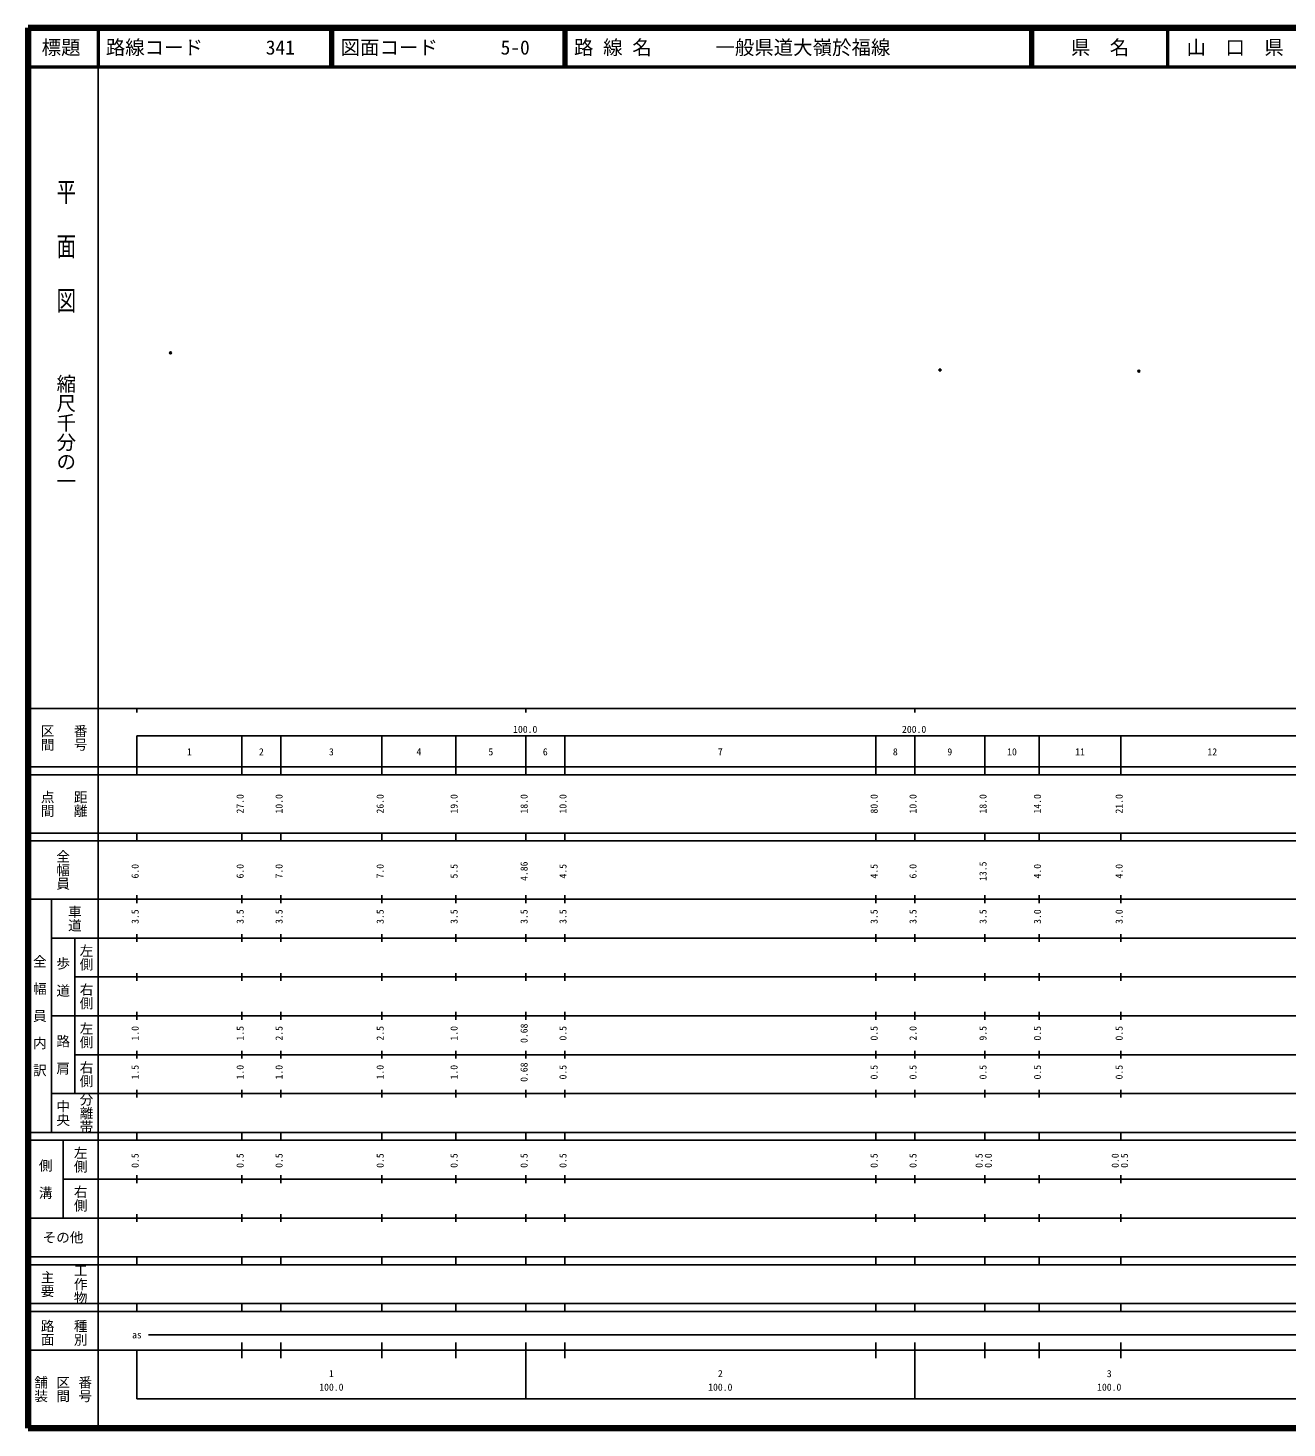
# Model space of a CAD drawing. Units: millimetres on the paper. Extents: x 40 to 680, y 20 to 380.
# Drawn here: x 40 to 363.7, y 20 to 380 of the extents above; entities that cross this region are included whole.
import ezdxf
from ezdxf.enums import TextEntityAlignment as Align

# ---------------------------------------------------------------- set-up
doc = ezdxf.new("R2010")
doc.units = ezdxf.units.MM
doc.header["$PDMODE"] = 32
doc.header["$PDSIZE"] = 0.5
doc.layers.add('M-OTRS', color=6, linetype='Continuous')
doc.layers.add('M-TTL-TXT', color=7, linetype='Continuous')
for name, color, linetype, lineweight in [('M-TTL', 2, 'Continuous', 140), ('M-TTL-BAND', 7, 'Continuous', 25), ('M-TTL-LINE', 7, 'Continuous', 50)]:
    doc.layers.add(name, color=color, linetype=linetype, lineweight=lineweight)
doc.styles.add('@ＭＳ ゴシック', font='')
doc.styles.add('ＭＳ ゴシック', font='')
doc.styles.get('@ＭＳ ゴシック').set_extended_font_data('@MS Gothic')
doc.styles.get('ＭＳ ゴシック').set_extended_font_data('MS Gothic')

msp = doc.modelspace()

# ---------------------------------------------------------------- linework, layer by layer
at = {"layer": 'M-OTRS'}
for p in [(76.673, 296.437), (274.495, 292.061), (325.623, 291.766)]:
    msp.add_point(p, dxfattribs=at)
at = {"layer": 'M-TTL'}
for p, q in [((40, 380), (40, 20)), ((680, 380), (40, 380)), ((40, 20), (680, 20))]:
    msp.add_line(p, q, dxfattribs=at)
at = {"layer": 'M-TTL-BAND'}
for p, q in [((58, 370), (58, 20)), ((40, 205), (579, 205)), ((68, 205), (68, 204)), ((168, 205), (168, 204)), ((268, 205), (268, 204)), ((68, 198), (579, 198)), ((68, 198), (68, 188)), ((95, 188), (95, 198)), ((105, 188), (105, 198)), ((131, 188), (131, 198)), ((150, 188), (150, 198)), ((168, 188), (168, 198)), ((178, 188), (178, 198)), ((258, 188), (258, 198)), ((268, 188), (268, 198)), ((286, 188), (286, 198)), ((300, 188), (300, 198)), ((321, 188), (321, 198)), ((40, 190), (579, 190)), ((40, 188), (579, 188)), ((40, 173), (579, 173)), ((68, 171), (68, 173)), ((95, 171), (95, 173)), ((105, 171), (105, 173)), ((131, 171), (131, 173)), ((150, 171), (150, 173)), ((168, 171), (168, 173)), ((178, 171), (178, 173)), ((258, 171), (258, 173)), ((268, 171), (268, 173)), ((286, 171), (286, 173)), ((300, 171), (300, 173)), ((321, 171), (321, 173)), ((40, 171), (579, 171)), ((40, 156), (579, 156)), ((46, 96), (46, 156)), ((68, 155), (68, 157)), ((95, 155), (95, 157)), ((105, 155), (105, 157)), ((131, 155), (131, 157)), ((150, 155), (150, 157)), ((168, 155), (168, 157)), ((178, 155), (178, 157)), ((258, 155), (258, 157)), ((268, 155), (268, 157)), ((286, 155), (286, 157)), ((300, 155), (300, 157)), ((321, 155), (321, 157)), ((46, 146), (579, 146)), ((52, 146), (52, 106)), ((68, 145), (68, 147)), ((95, 145), (95, 147)), ((105, 145), (105, 147)), ((131, 145), (131, 147)), ((150, 145), (150, 147)), ((168, 145), (168, 147)), ((178, 145), (178, 147)), ((258, 145), (258, 147)), ((268, 145), (268, 147)), ((286, 145), (286, 147)), ((300, 145), (300, 147)), ((321, 145), (321, 147)), ((68, 135), (68, 137)), ((95, 135), (95, 137)), ((105, 135), (105, 137)), ((131, 135), (131, 137)), ((150, 135), (150, 137)), ((168, 135), (168, 137)), ((178, 135), (178, 137)), ((258, 135), (258, 137)), ((268, 135), (268, 137)), ((286, 135), (286, 137)), ((300, 135), (300, 137)), ((321, 135), (321, 137)), ((52, 136), (579, 136)), ((46, 126), (579, 126)), ((68, 125), (68, 127)), ((95, 125), (95, 127)), ((105, 125), (105, 127)), ((131, 125), (131, 127)), ((150, 125), (150, 127)), ((168, 125), (168, 127)), ((178, 125), (178, 127)), ((258, 125), (258, 127)), ((268, 125), (268, 127)), ((286, 125), (286, 127)), ((300, 125), (300, 127)), ((321, 125), (321, 127)), ((52, 116), (579, 116)), ((68, 115), (68, 117)), ((95, 115), (95, 117)), ((105, 115), (105, 117)), ((131, 115), (131, 117)), ((150, 115), (150, 117)), ((168, 115), (168, 117)), ((178, 115), (178, 117)), ((258, 115), (258, 117)), ((268, 115), (268, 117)), ((286, 115), (286, 117)), ((300, 115), (300, 117)), ((321, 115), (321, 117)), ((46, 106), (579, 106)), ((68, 105), (68, 107)), ((95, 105), (95, 107)), ((105, 105), (105, 107)), ((131, 105), (131, 107)), ((150, 105), (150, 107)), ((168, 105), (168, 107)), ((178, 105), (178, 107)), ((258, 105), (258, 107)), ((268, 105), (268, 107)), ((286, 105), (286, 107)), ((300, 105), (300, 107)), ((321, 105), (321, 107)), ((40, 96), (579, 96)), ((40, 94), (579, 94)), ((49, 94), (49, 74)), ((68, 94), (68, 96)), ((95, 94), (95, 96)), ((105, 94), (105, 96)), ((131, 94), (131, 96)), ((150, 94), (150, 96)), ((168, 94), (168, 96)), ((178, 94), (178, 96)), ((258, 94), (258, 96)), ((268, 94), (268, 96)), ((286, 94), (286, 96)), ((300, 94), (300, 96)), ((321, 94), (321, 96)), ((49, 84), (579, 84)), ((68, 83), (68, 85)), ((95, 83), (95, 85)), ((105, 83), (105, 85)), ((131, 83), (131, 85)), ((150, 83), (150, 85)), ((168, 83), (168, 85)), ((178, 83), (178, 85)), ((258, 83), (258, 85)), ((268, 83), (268, 85)), ((286, 83), (286, 85)), ((300, 83), (300, 85)), ((321, 83), (321, 85)), ((40, 74), (579, 74)), ((68, 73), (68, 75)), ((95, 73), (95, 75)), ((105, 73), (105, 75)), ((131, 73), (131, 75)), ((150, 73), (150, 75)), ((168, 73), (168, 75)), ((178, 73), (178, 75)), ((258, 73), (258, 75)), ((268, 73), (268, 75)), ((286, 73), (286, 75)), ((300, 73), (300, 75)), ((321, 73), (321, 75)), ((40, 64), (579, 64)), ((40, 62), (579, 62)), ((68, 62), (68, 64)), ((95, 62), (95, 64)), ((105, 62), (105, 64)), ((131, 62), (131, 64)), ((150, 62), (150, 64)), ((168, 62), (168, 64)), ((178, 62), (178, 64)), ((258, 62), (258, 64)), ((268, 62), (268, 64)), ((286, 62), (286, 64)), ((300, 62), (300, 64)), ((321, 62), (321, 64)), ((40, 52), (579, 52)), ((68, 50), (68, 52)), ((95, 50), (95, 52)), ((105, 50), (105, 52)), ((131, 50), (131, 52)), ((150, 50), (150, 52)), ((168, 50), (168, 52)), ((178, 50), (178, 52)), ((258, 50), (258, 52)), ((268, 50), (268, 52)), ((286, 50), (286, 52)), ((300, 50), (300, 52)), ((321, 50), (321, 52)), ((40, 50), (579, 50)), ((71, 44), (565, 44)), ((40, 40), (579, 40)), ((68, 40), (68, 27.5)), ((95, 38), (95, 42)), ((105, 38), (105, 42)), ((131, 38), (131, 42)), ((150, 38), (150, 42)), ((168, 27.5), (168, 42)), ((178, 38), (178, 42)), ((258, 38), (258, 42)), ((268, 27.5), (268, 42)), ((286, 38), (286, 42)), ((300, 38), (300, 42)), ((321, 38), (321, 42)), ((68, 27.5), (579, 27.5))]:
    msp.add_line(p, q, dxfattribs=at)
at = {"layer": 'M-TTL-LINE'}
for p, q in [((58, 380), (58, 370)), ((117.75, 380), (117.75, 370)), ((118.25, 380), (118.25, 370)), ((177.75, 380), (177.75, 370)), ((178.25, 380), (178.25, 370)), ((297.75, 380), (297.75, 370)), ((298.25, 380), (298.25, 370)), ((333, 380), (333, 370)), ((40, 370), (680, 370))]:
    msp.add_line(p, q, dxfattribs=at)

# ---------------------------------------------------------------- texts
at = {"layer": 'M-TTL-BAND', "style": '@ＭＳ ゴシック', "width": 1.4}
msp.add_text('平  面  図', height=3.666, rotation=270, dxfattribs=at).set_placement((49.777, 306.475), align=Align.MIDDLE_RIGHT)
at = {"layer": 'M-TTL-BAND', "style": '@ＭＳ ゴシック'}
msp.add_text('縮尺千分の一', height=3.666, rotation=270, dxfattribs=at).set_placement((49.777, 261.03), align=Align.MIDDLE_RIGHT)
for s, p in [('区間', (45, 197.5)), ('番号', (53.5, 197.5)), ('点間', (45, 180.5)), ('距離', (53.5, 180.5)), ('全幅員', (49, 163.5)), ('車道', (52, 151)), ('左側', (55, 141)), ('全\u3000幅\u3000員\u3000内\u3000訳', (43, 126)), ('歩\u3000道', (49, 136)), ('右側', (55, 131)), ('左側', (55, 121)), ('路\u3000肩', (49, 116)), ('右側', (55, 111)), ('分離帯', (55, 101)), ('中央', (49, 101)), ('左側', (53.5, 89)), ('側\u3000溝', (44.5, 84)), ('右側', (53.5, 79)), ('工作物', (53.5, 57)), ('主要', (45, 57)), ('路面', (45, 44.5)), ('種別', (53.5, 44.5)), ('舗装', (43.333, 30)), ('区間', (49, 30)), ('番号', (54.667, 30))]:
    msp.add_text(s, height=2.566, rotation=270, dxfattribs=at).set_placement(p, align=Align.MIDDLE_CENTER)
at = {"layer": 'M-TTL-BAND', "style": 'ＭＳ ゴシック'}
for s, p in [('100.0', (167.844, 198.195)), ('200.0', (267.844, 198.195)), ('1', (81.5, 192.405)), ('2', (100, 192.405)), ('3', (118, 192.405)), ('4', (140.5, 192.405)), ('5', (159, 192.405)), ('6', (173, 192.405)), ('7', (218, 192.405)), ('8', (263, 192.405)), ('9', (277, 192.405)), ('10', (293, 192.405)), ('11', (310.5, 192.405)), ('12', (344.5, 192.405)), ('as', (68, 42.5)), ('1', (118, 32.523)), ('2', (218, 32.523)), ('3', (318, 32.523)), ('100.0', (118, 29.033)), ('100.0', (218, 29.033)), ('100.0', (318, 29.033))]:
    msp.add_text(s, height=1.833, dxfattribs=at).set_placement(p, align=Align.BOTTOM_CENTER)
for s, p in [('27.0', (96, 180.5)), ('10.0', (106, 180.5)), ('26.0', (132, 180.5)), ('19.0', (151, 180.5)), ('18.0', (169, 180.5)), ('10.0', (179, 180.5)), ('80.0', (259, 180.5)), ('10.0', (269, 180.5)), ('18.0', (287, 180.5)), ('14.0', (301, 180.5)), ('21.0', (322, 180.5)), ('6.0', (69, 163.174)), ('6.0', (96, 163.174)), ('7.0', (106, 163.174)), ('7.0', (132, 163.174)), ('5.5', (151, 163.174)), ('4.86', (169, 163.174)), ('4.5', (179, 163.174)), ('4.5', (259, 163.174)), ('6.0', (269, 163.174)), ('13.5', (287, 163.174)), ('4.0', (301, 163.174)), ('4.0', (322, 163.174)), ('3.5', (69, 151.5)), ('3.5', (96, 151.5)), ('3.5', (106, 151.5)), ('3.5', (132, 151.5)), ('3.5', (151, 151.5)), ('3.5', (169, 151.5)), ('3.5', (179, 151.5)), ('3.5', (259, 151.5)), ('3.5', (269, 151.5)), ('3.5', (287, 151.5)), ('3.0', (301, 151.5)), ('3.0', (322, 151.5)), ('1.0', (69, 121.5)), ('1.5', (96, 121.5)), ('2.5', (106, 121.5)), ('2.5', (132, 121.5)), ('1.0', (151, 121.5)), ('0.68', (169, 121.5)), ('0.5', (179, 121.5)), ('0.5', (259, 121.5)), ('2.0', (269, 121.5)), ('9.5', (287, 121.5)), ('0.5', (301, 121.5)), ('0.5', (322, 121.5)), ('1.5', (69, 111.5)), ('1.0', (96, 111.5)), ('1.0', (106, 111.5)), ('1.0', (132, 111.5)), ('1.0', (151, 111.5)), ('0.68', (169, 111.5)), ('0.5', (179, 111.5)), ('0.5', (259, 111.5)), ('0.5', (269, 111.5)), ('0.5', (287, 111.5)), ('0.5', (301, 111.5)), ('0.5', (322, 111.5)), ('0.5', (69, 88.764)), ('0.5', (96, 88.764)), ('0.5', (106, 88.764)), ('0.5', (132, 88.764)), ('0.5', (151, 88.764)), ('0.5', (169, 88.764)), ('0.5', (179, 88.764)), ('0.5', (259, 88.764)), ('0.5', (269, 88.764)), ('0.5', (286, 88.764)), ('0.0', (288.37, 88.764)), ('0.0', (321, 88.764)), ('0.5', (323.37, 88.764))]:
    msp.add_text(s, height=1.833, rotation=90, dxfattribs=at).set_placement(p, align=Align.BOTTOM_CENTER)
msp.add_text('その他', height=2.566, dxfattribs=at).set_placement((49, 69), align=Align.MIDDLE_CENTER)
at = {"layer": 'M-TTL-TXT', "style": 'ＭＳ ゴシック'}
for s, p in [('標題', (48.5, 375)), ('県\u3000名', (315.625, 375)), ('山\u3000口\u3000県', (350.375, 375))]:
    msp.add_text(s, height=3.666, dxfattribs=at).set_placement(p, align=Align.MIDDLE_CENTER)
for s, p in [('路線コード', (60, 375)), ('341', (101.142, 375)), ('図面コード', (120.38, 375)), ('5-0', (161.521, 375)), ('路 線 名', (180.38, 375)), ('一般県道大嶺於福線', (216.734, 375))]:
    msp.add_text(s, height=3.666, dxfattribs=at).set_placement(p, align=Align.MIDDLE_LEFT)

doc.saveas('drawing.dxf')
